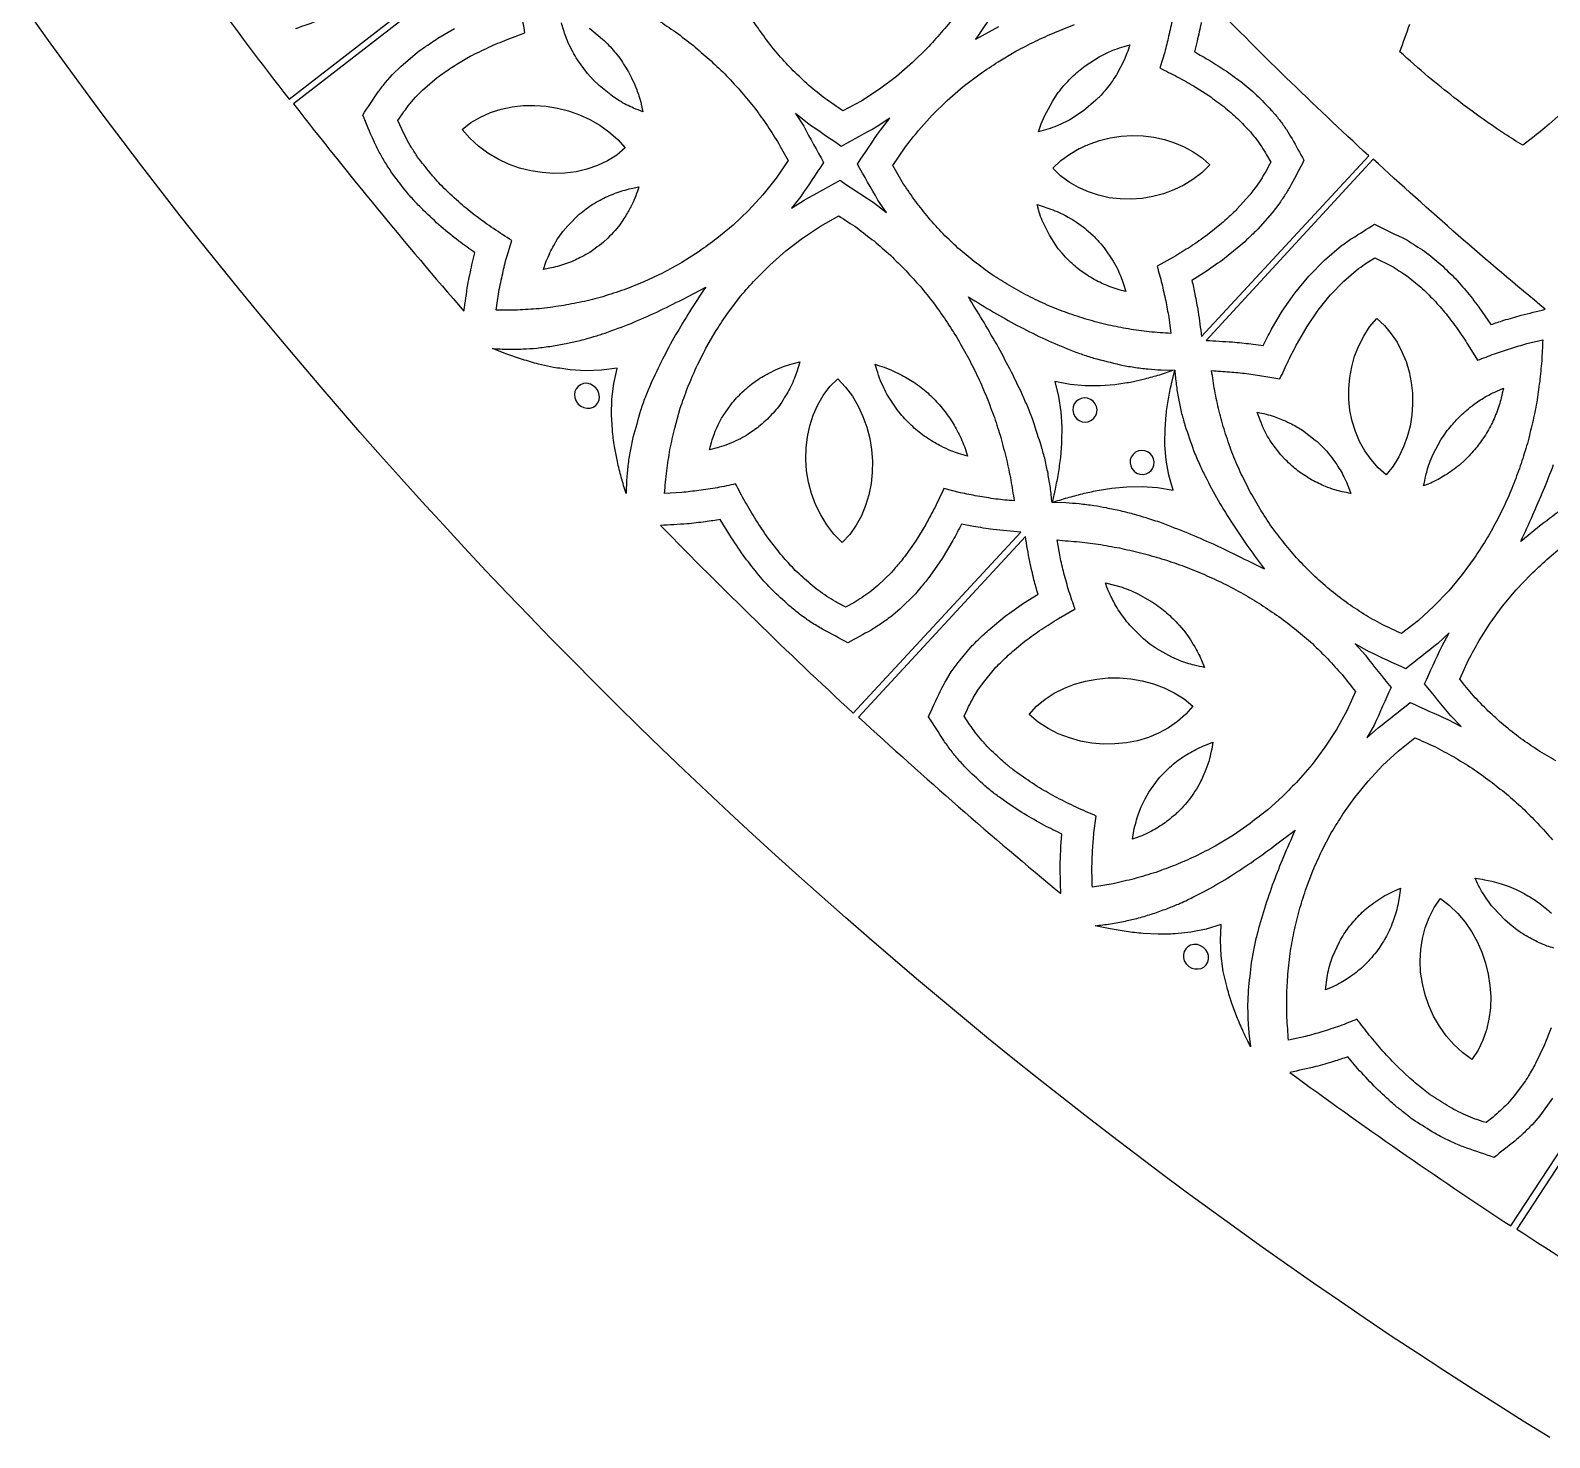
# Model space of a CAD drawing. Extents: x 10 to 990, y 10 to 990.
# Drawn here: x 100.5 to 243.5, y 82.6 to 215 of the extents above; entities that cross this region are included whole.
import ezdxf

# ---------------------------------------------------------------- set-up
doc = ezdxf.new("R2010")
doc.units = 0

msp = doc.modelspace()

# ---------------------------------------------------------------- linework, layer by layer
for points in [[(109.89, 228.95, 0.013328), (124.86, 208.53), (143.2, 222.74, -0.004948)], [(143.57, 222.28), (125.29, 208.08, 0.013098), (141.32, 188.58, -0.001447), (141.68, 191.09, -0.003824), (142.07, 192.95), (142.35, 194.09, -0.005336), (140.82, 195.18, -0.001286), (139.16, 196.53, -0.003702), (137.52, 198.07, -0.006594), (136.73, 198.88, -0.008119), (135.94, 199.77, -0.001098), (134.63, 201.47, -0.006132), (133.93, 202.54, -0.008407), (133.35, 203.54, -0.005993), (132.83, 204.6, -0.001259), (131.79, 207.04, -0.004169), (133.25, 209.21, -0.007625), (133.9, 210.06), (134.58, 210.84), (135.37, 211.62), (136.94, 212.96, -0.008833), (138.23, 213.84, -0.016802), (138.87, 214.26), (140.44, 215.18, -0.003624)], [(210.68, 215.76, -0.003677), (210.3, 214), (210.06, 212.98, -0.003745), (211.49, 212.17, 0.001114), (213.05, 211.18, 0.001349), (214.6, 210.04, -0.004855), (216.08, 208.76, 0.001333), (217.41, 207.36, -0.007078), (218.11, 206.51, -0.007069), (218.7, 205.67, -0.006348), (219.23, 204.81, 0.001644), (220.35, 202.78, -0.002175), (219.15, 200.49, -0.007314), (218.59, 199.55, -0.005317), (217.99, 198.67), (217.36, 197.84), (216, 196.3, -0.006968), (215.13, 195.45, -0.006765), (214.41, 194.79), (212.89, 193.55, -0.004349), (211.16, 192.33), (209.81, 191.48, -0.004631), (210.09, 190.18, -0.003391), (210.4, 188.54, 0.001505), (210.72, 186.2), (210.72, 186.2), (226.44, 203.2, -0.013282), (211.07, 218.17, -0.001905)], [(127.79, 215.97, -0.000749), (125.46, 215.15, -0.001707)], [(159.61, 215.95, 0.001086), (161.23, 214.86, -0.002367), (162.9, 213.57, 0.001131), (164.38, 212.31, 0.00127), (165.85, 210.92, -0.002791), (167.28, 209.38, 0.001011), (168.54, 207.88, 0.001049), (169.73, 206.24, 0.001099), (170.82, 204.54, 0.001308), (171.81, 202.76), (170.68, 201.1), (169.44, 199.54), (168.1, 198.07), (166.65, 196.68), (165.11, 195.41, -0.004389), (163.44, 194.2), (161.82, 193.16, -0.004314), (160, 192.17), (158.24, 191.34), (156.38, 190.6, -0.005008), (154.38, 189.95, -0.004978), (152.41, 189.45, -0.001008), (150.47, 189.08, -0.005139), (148.38, 188.82, -0.004987), (146.34, 188.69), (144.35, 188.67, -0.005447), (144.6, 190.42, -0.006071), (144.96, 192.14, -0.006066), (145.34, 193.7), (145.82, 195.23, -0.004158), (144.09, 196.35, -0.005153), (142.47, 197.51, -0.001127), (140.98, 198.72, -0.003793), (139.47, 200.14, -0.006777), (138.78, 200.84, -0.009289), (138.13, 201.59, -0.001068), (136.96, 203.09, -0.006663), (136.39, 203.98, -0.008596), (135.9, 204.82, -0.007647), (135.47, 205.7), (135.11, 206.53), (135.11, 206.53, -0.007162), (135.67, 207.36, -0.008583), (136.22, 208.09), (136.77, 208.73), (137.41, 209.37), (138.81, 210.58, -0.009757), (140.14, 211.5, -0.016739), (140.81, 211.91), (141.91, 212.57, -0.004066), (143.65, 213.42, -0.002935), (145.37, 214.15), (147.05, 214.78, -0.005789), (146.76, 216.52, -0.006047)], [(187.49, 216.33, -0.004022), (186.23, 214.79, -0.004055), (184.89, 213.32), (183.51, 211.97), (182.01, 210.67), (180.41, 209.48), (178.74, 208.39), (176.98, 207.43, -0.001311), (175.32, 208.57, -0.001103), (173.76, 209.83, -0.001039), (172.3, 211.2, -0.001043), (170.94, 212.66, -0.004491), (169.66, 214.28, -0.001168), (168.54, 215.86, -0.004458)], [(207.98, 216.08, -0.003801), (207.62, 214.45, -0.004162), (207.25, 212.95), (206.8, 211.47, -0.002248), (208.43, 210.64, -0.003639), (209.97, 209.78), (211.4, 208.87, 0.001103), (212.81, 207.83, -0.004906), (214.11, 206.71, 0.001158), (215.31, 205.45, -0.009257), (215.89, 204.74, -0.007853), (216.38, 204.04, -0.006145), (216.84, 203.3), (217.22, 202.6), (217.22, 202.6, -0.006083), (216.76, 201.73, -0.008381), (216.29, 200.95, -0.009702), (215.73, 200.15), (215.26, 199.54), (214.04, 198.17, -0.009505), (213.22, 197.39, -0.0124), (212.6, 196.83), (211.26, 195.76, -0.004657), (209.67, 194.65, -0.003809), (208.09, 193.68), (206.53, 192.81, -0.003766), (206.98, 191.19, -0.003853), (207.34, 189.55, -0.004019), (207.63, 188.03), (207.83, 186.49, -0.004908), (205.79, 186.64, -0.005088), (203.84, 186.91, -0.001313), (201.95, 187.27, -0.005057), (199.96, 187.8, -0.005342), (198.07, 188.42, -0.00525), (196.2, 189.16, -0.005606), (194.39, 190.02, -0.005024), (192.64, 190.99, -0.001153), (191, 192.02, -0.005319), (189.33, 193.25, -0.005422), (187.8, 194.53, -0.000999), (186.4, 195.85, -0.005318), (185.01, 197.39, -0.001061), (183.82, 198.9, -0.001302), (182.68, 200.55, -0.001164), (181.68, 202.29), (182.79, 203.96, -0.004427), (184.08, 205.58), (185.36, 207.02), (186.78, 208.41), (188.29, 209.72), (189.88, 210.92, -0.00328), (191.59, 212.06), (193.25, 213.05, -0.003133), (195.09, 213.99, -0.003097), (196.91, 214.82, -0.003103), (198.76, 215.55, -0.002729)], [(191.61, 215.35), (189.46, 214.14), (189.46, 214.14, 0.002041), (191.01, 216.41, 0.001577)], [(153.12, 215.21), (154.35, 214.19, -0.009569), (154.96, 213.59, -0.008916), (155.49, 213, -0.009999), (155.98, 212.38, -0.010998), (156.46, 211.65), (156.8, 211.11, -0.0082), (157.19, 210.33, -0.012802), (157.57, 209.41, -0.014652), (157.78, 208.84, -0.007995), (158, 208.07), (158.16, 207.34, -0.010681), (157.27, 207.7, -0.012507), (156.59, 208.01, -0.010531), (155.89, 208.4), (155.28, 208.8), (154.03, 209.81), (153.46, 210.36), (152.94, 210.95), (152, 212.24, -0.009389), (151.55, 212.98), (151.21, 213.63, -0.010474), (150.89, 214.44, -0.013066), (150.49, 215.71, -0.03201)], [(249.15, 215.34, 0.001977), (250.43, 213.06, -0.00597), (249.22, 211.71, -0.008679), (246.96, 209.38, -0.008318), (245.7, 208.19, -0.002868), (243.41, 206.17, -0.008584), (241.85, 204.9), (240.94, 204.2, -0.006664), (239.23, 205.27, -0.010791), (236.18, 207.39, -0.009835), (234.46, 208.7, -0.004728), (232.04, 210.64, -0.002396), (229.37, 212.99, 0.001779), (230.32, 215.6, 0.001617)], [(244.79, 170.09, 0.002113), (242.67, 168.47), (240.75, 166.92), (240.75, 166.92, 0.002041), (241.9, 169.42, 0.001577), (242.9, 171.74, 0.001976), (243.84, 174.15, 0.001605)], [(244.06, 146.29, -0.005422), (242.34, 147.3, -0.000999), (240.74, 148.38, -0.005318), (239.12, 149.67, -0.001061), (237.69, 150.96, -0.001302), (236.29, 152.4, -0.001164), (235.02, 153.96), (235.84, 155.78, -0.004427), (236.85, 157.6), (237.87, 159.23), (239.04, 160.83), (240.32, 162.37), (241.69, 163.82, -0.00328), (243.19, 165.22), (244.67, 166.48, -0.003133)], [(243.62, 121.16), (242.96, 119.49), (242.15, 117.82, -0.010251), (241.47, 116.65, -0.017147), (241.18, 116.17), (240.13, 114.76, -0.008963), (239.49, 114.02, -0.008119), (238.84, 113.37, -0.008347), (238.15, 112.77), (237.48, 112.24), (237.48, 112.24, -0.006748), (236.47, 112.58, -0.007662), (235.57, 112.95, -0.009078), (234.68, 113.37, -0.008251), (233.83, 113.85, -0.001046), (232.23, 114.87, -0.010498), (230.97, 115.86, -0.01928), (230.34, 116.41), (229.2, 117.45, -0.004827), (227.78, 118.96, -0.00459), (226.5, 120.47, -0.001139), (225.34, 121.98, -0.005896), (223.71, 121.33, -0.005692), (222.04, 120.79, -0.005724), (220.49, 120.34), (218.9, 119.99, -0.005399), (218.75, 122.12, -0.005339), (218.73, 124.16, -0.004521), (218.84, 126.2), (219.04, 128.14, -0.001012), (219.4, 130.14, -0.004571), (219.9, 132.18, -0.004588), (220.5, 134.1), (221.17, 135.92, -0.004052), (222.03, 137.81), (222.92, 139.51, -0.004136), (224.02, 141.26), (225.13, 142.82), (226.39, 144.37), (227.75, 145.83), (229.23, 147.19), (230.79, 148.45, 0.001163), (232.65, 147.62, 0.001288), (234.44, 146.66, 0.001078), (236.17, 145.6, -0.002428), (237.87, 144.38, 0.001017), (239.4, 143.18, 0.001059), (240.91, 141.84, 0.001246), (242.35, 140.4, -0.002627), (243.74, 138.84, -0.002704)], [(243.85, 128.66, -0.011545), (243.23, 128.86, -0.010777), (242.48, 129.17, -0.009122), (241.77, 129.52, -0.010429), (241.07, 129.92, -0.010063), (240.41, 130.36, -0.012635), (239.73, 130.9), (239.24, 131.32), (238.14, 132.48, -0.010417), (237.61, 133.18), (237.2, 133.79, -0.012837), (236.69, 134.74), (236.45, 135.23, -0.007892), (237.33, 135.1), (238.04, 134.96, -0.006883), (238.89, 134.71, -0.00865), (239.65, 134.45), (240.32, 134.18, -0.006775), (241.08, 133.79, -0.009251), (241.77, 133.38, -0.00944), (242.42, 132.95, -0.023407), (243.64, 131.95, -0.008108)], [(243.74, 114.55), (242.53, 112.89), (241.81, 112.05, -0.006908), (240.99, 111.22, -0.007455), (240.19, 110.51, -0.000749), (238.24, 108.97, -0.001707), (235.66, 109.84, -0.006444), (234.51, 110.3, -0.006987), (233.45, 110.81, -0.007603), (232.4, 111.39, -0.001296), (230.59, 112.54, -0.006752), (229.49, 113.4, -0.006999), (228.72, 114.03, -0.001309), (227.15, 115.47, -0.004398), (225.59, 117.13), (224.48, 118.43, -0.006506), (223.14, 117.99, -0.005615), (221.46, 117.51, -0.001264), (219.03, 116.96), (219.03, 116.96, 0.013328), (239.82, 102.52), (252.56, 121.91, -0.004948)], [(253.05, 121.6), (240.38, 102.23, 0.013098), (261.88, 88.99, -0.001447)]]:
    msp.add_lwpolyline(points, format="xyb")
msp.add_lwpolyline([(243.47, 82.61), (240.96, 84.16), (238.46, 85.74), (235.98, 87.32), (233.5, 88.92), (231.03, 90.54), (228.57, 92.16), (226.12, 93.81), (223.68, 95.47), (221.25, 97.14), (218.84, 98.82), (216.43, 100.52), (214.04, 102.24), (211.65, 103.97), (209.28, 105.71), (206.91, 107.47), (204.56, 109.24), (202.22, 111.02), (199.89, 112.82), (197.57, 114.63), (195.26, 116.45), (192.97, 118.29), (190.68, 120.14), (188.41, 122.01), (186.15, 123.89), (183.9, 125.78), (181.66, 127.68), (179.43, 129.6), (177.21, 131.53), (175.01, 133.48), (172.82, 135.43), (170.64, 137.4), (168.47, 139.39), (166.31, 141.38), (164.16, 143.39), (162.03, 145.41), (159.91, 147.45), (157.8, 149.49), (155.71, 151.55), (153.62, 153.62), (151.55, 155.71), (149.49, 157.8), (147.45, 159.91), (145.41, 162.03), (143.39, 164.16), (141.38, 166.31), (139.39, 168.47), (137.4, 170.64), (135.43, 172.82), (133.48, 175.01), (131.53, 177.21), (129.6, 179.43), (127.68, 181.66), (125.78, 183.9), (123.89, 186.15), (122.01, 188.41), (120.14, 190.68), (118.29, 192.97), (116.45, 195.26), (114.63, 197.57), (112.82, 199.89), (111.02, 202.22), (109.24, 204.56), (107.47, 206.91), (105.71, 209.28), (103.97, 211.65), (102.24, 214.04), (100.52, 216.43)])
for points in [[(203.97, 213.65, -0.009172), (203.7, 212.85), (203.43, 212.2), (202.7, 210.82, -0.010229), (202.24, 210.12, -0.011643), (201.73, 209.46, -0.010333), (201.27, 208.92), (200.78, 208.43), (199.62, 207.44), (198.31, 206.6, -0.009735), (197.55, 206.21), (196.9, 205.93, -0.010506), (196.03, 205.65), (195.39, 205.47), (195.64, 206.22), (195.94, 206.94), (196.68, 208.32), (197.1, 208.97, -0.011416), (197.66, 209.68, -0.010526), (198.12, 210.21, -0.010041), (198.66, 210.75, -0.012536), (199.3, 211.3), (199.78, 211.68), (201.08, 212.52, -0.008639), (201.83, 212.9, -0.011056), (202.55, 213.2, -0.012065), (203.43, 213.49), (203.97, 213.65)], [(181.4, 206.75), (180.2, 205.96, -0.000995), (176.82, 204.09, -0.002096), (173.63, 206.28), (172.5, 207.19), (173.28, 205.98, 0.002095), (175.16, 202.58, 0.000988), (173.01, 199.37), (172.15, 198.27), (173.33, 199.04, 0.001), (176.7, 200.9, 0.002416), (179.94, 198.75), (181.06, 197.88), (180.27, 199.04, -0.002426), (178.34, 202.43, -0.000992), (180.5, 205.63), (181.4, 206.75)], [(211.48, 202.34), (210.74, 201.6), (209.91, 200.97), (209.05, 200.43), (208.12, 199.99), (207.15, 199.62), (206.14, 199.36), (205.13, 199.2), (204.1, 199.13), (203.06, 199.15), (202.03, 199.26), (201.03, 199.49), (200.07, 199.81), (199.13, 200.22), (198.27, 200.73), (197.45, 201.33), (196.72, 202.04), (197.48, 202.75), (198.32, 203.35), (199.2, 203.88, -0.007354), (200.22, 204.32), (201.12, 204.64), (202.13, 204.89), (203.16, 205.04), (204.19, 205.1), (205.22, 205.07), (206.22, 204.96), (207.22, 204.75), (208.17, 204.44), (209.09, 204.06), (209.94, 203.58), (210.76, 203.01), (211.48, 202.34)], [(243.06, 188.76, -0.013094), (226.86, 202.89), (211.14, 185.84, -0.000937), (213.63, 185.69, -0.002796), (215.36, 185.51), (216.5, 185.35, -0.004801), (217.3, 186.88), (218.31, 188.58), (219.49, 190.28), (220.8, 191.89), (222.28, 193.4), (223.88, 194.75, -0.005631), (224.86, 195.43, 0.000825), (226.98, 196.76, 0.002062), (230.02, 195.3, 0.001351), (231.7, 194.22, 0.001077), (233.24, 192.98, 0.001279), (234.63, 191.62, 0.001112), (235.9, 190.16, -0.002624), (237.09, 188.57), (237.93, 187.32, -0.004239), (239.15, 187.73, -0.002406), (240.8, 188.2, 0.00144), (243.06, 188.76)], [(148.81, 192.51), (149.06, 193.28, -0.007262), (149.41, 194.08, -0.010314), (149.77, 194.78), (150.13, 195.39, -0.007648), (150.63, 196.08), (151.08, 196.63), (152.17, 197.71, -0.008034), (152.82, 198.22), (153.39, 198.62, -0.008382), (154.12, 199.04, -0.010194), (154.82, 199.39, -0.010528), (155.54, 199.68, -0.009771), (156.28, 199.93, -0.007454), (157.06, 200.13), (157.78, 200.28, -0.006907), (157.49, 199.45), (157.21, 198.77, -0.011351), (156.7, 197.84, -0.01827), (156.37, 197.3, -0.011985), (155.97, 196.72), (155.53, 196.17, -0.011914), (154.85, 195.47), (154.44, 195.08, -0.011546), (153.67, 194.49, -0.01483), (153.15, 194.12, -0.012521), (152.42, 193.71, -0.012113), (151.79, 193.39, -0.011593), (151.06, 193.09, -0.008817), (150.31, 192.85, -0.010251), (149.54, 192.65), (148.81, 192.51)], [(177.23, 160.74, -0.006748), (176.3, 161.24, -0.007662), (175.47, 161.75, -0.009078), (174.66, 162.31, -0.008251), (173.9, 162.92, -0.001046), (172.49, 164.2, -0.010498), (171.42, 165.38, -0.01928), (170.88, 166.03), (169.93, 167.24, -0.004827), (168.78, 168.96, -0.00459), (167.76, 170.66, -0.001139), (166.87, 172.34, -0.005896), (165.16, 171.97, -0.005692), (163.41, 171.71, -0.005724), (161.81, 171.53), (160.19, 171.44, -0.005399), (160.39, 173.57, -0.005339), (160.7, 175.58, -0.004521), (161.15, 177.58), (161.67, 179.46, -0.001012), (162.35, 181.37, -0.004571), (163.18, 183.3, -0.004588), (164.08, 185.1), (165.05, 186.78, -0.004052), (166.21, 188.5), (167.36, 190.03, -0.004136), (168.74, 191.58), (170.09, 192.93), (171.59, 194.26), (173.17, 195.47), (174.85, 196.57), (176.6, 197.55, 0.001163), (178.3, 196.43, 0.001288), (179.9, 195.19, 0.001078), (181.44, 193.86, -0.002428), (182.91, 192.38, 0.001017), (184.23, 190.94, 0.001059), (185.49, 189.37, 0.001246), (186.67, 187.72, -0.002627), (187.79, 185.94, -0.002704), (188.79, 184.16, -0.003038), (189.7, 182.35, -0.002631), (190.51, 180.47, -0.002697), (191.23, 178.57, 0.001253), (191.83, 176.7, -0.002059), (192.36, 174.66, -0.002966), (192.78, 172.68, 0.00098), (193.09, 170.74, -0.005425), (191.35, 170.91, -0.005209), (189.63, 171.19, -0.005576), (188.04, 171.5), (186.47, 171.91, -0.003118), (185.64, 170.16, -0.003619), (184.76, 168.53), (183.83, 166.99), (182.76, 165.47, -0.010251), (181.9, 164.43, -0.017147), (181.53, 164.01), (180.27, 162.78, -0.008963), (179.51, 162.16, -0.008119), (178.76, 161.63, -0.008347), (177.99, 161.15), (177.23, 160.74)], [(203.59, 190.44, -0.008917), (202.77, 190.66, -0.009991), (202.02, 190.92, -0.010063), (201.31, 191.22, -0.011836), (200.62, 191.56, -0.011927), (199.91, 192), (199.4, 192.34, -0.011214), (198.25, 193.32, -0.012497), (197.59, 194.04), (197.24, 194.46), (196.4, 195.73), (195.72, 197.11, -0.010371), (195.43, 197.91), (195.24, 198.61), (196.73, 198.12, -0.009634), (197.5, 197.79, -0.009046), (198.18, 197.43, -0.013189), (198.94, 196.96), (199.4, 196.65, -0.007543), (200.04, 196.12), (200.54, 195.67, -0.01208), (201.23, 194.91), (201.55, 194.55), (202.4, 193.29), (202.77, 192.62, -0.009064), (203.11, 191.86, -0.008391), (203.38, 191.12), (203.59, 190.44)], [(227.01, 193.61), (228.57, 192.86, 0.001121), (230.01, 191.93), (231.35, 190.85, 0.00111), (232.58, 189.65, 0.001086), (233.73, 188.33, -0.003263), (234.83, 186.86, -0.00206), (235.81, 185.4), (236.69, 183.97, -0.002396), (238.27, 184.57, -0.00332), (239.8, 185.09, -0.00246), (241.33, 185.53), (242.82, 185.9, -0.002996), (242.72, 183.9, -0.002436), (242.53, 181.96, -0.003213), (242.25, 180.02, -0.002916), (241.86, 178.07, -0.003091), (241.37, 176.15, -0.002843), (240.79, 174.26, -0.003537), (240.1, 172.38, -0.003323), (239.32, 170.54, -0.003739), (238.44, 168.77, -0.004022), (237.46, 167.03, -0.004055), (236.37, 165.36), (235.24, 163.8), (233.97, 162.28), (232.58, 160.84), (231.12, 159.49), (229.54, 158.25, -0.001311), (227.72, 159.1, -0.001103), (225.97, 160.09, -0.001039), (224.31, 161.2, -0.001043), (222.72, 162.42, -0.004491), (221.19, 163.81, -0.001168), (219.83, 165.18, -0.004458), (218.5, 166.75, -0.001172), (217.33, 168.28, -0.004928), (216.2, 170.02, -0.004478), (215.21, 171.76, -0.001188), (214.34, 173.48, -0.001215), (213.57, 175.32, -0.004659), (212.9, 177.27, -0.005262), (212.36, 179.18, -0.005261), (211.95, 181.11, -0.001052), (211.66, 182.99, -0.002377), (213.35, 182.88, -0.003386), (214.96, 182.72, -0.002275), (216.57, 182.48), (218.09, 182.21, -0.003552), (218.89, 183.94, -0.004682), (219.74, 185.59), (220.64, 187.13), (221.69, 188.67), (222.83, 190.1), (224.11, 191.41), (225.49, 192.59, -0.006589), (226.29, 193.16), (227.01, 193.61)], [(164.06, 190.85, 0.003736), (162.55, 188.54, 0.003279), (161.23, 186.36, 0.003993), (159.99, 184.06, 0.003622), (158.87, 181.69, 0.005429), (158.37, 180.48, 0.006824), (157.93, 179.23, 0.004458), (157.22, 176.7, 0.007232), (156.94, 175.41, 0.005343), (156.74, 174.08, 0.00686), (156.62, 172.73), (156.57, 171.43, -0.003916), (156.12, 172.96, -0.004838), (155.75, 174.43), (155.47, 175.85, -0.006482), (155.28, 177.42), (155.2, 178.84), (155.23, 180.31), (155.42, 181.79), (155.73, 183.19), (155.74, 183.2), (155.74, 183.23), (154.26, 183.04), (152.79, 182.97), (151.3, 183.07, -0.005993), (149.74, 183.3), (148.34, 183.6, -0.004539), (146.81, 184.05, -0.005183), (145.36, 184.54), (144.01, 185.07, 0.00704), (145.47, 185, 0.007037), (146.89, 185.03, 0.007346), (148.16, 185.11, 0.006828), (149.57, 185.3, 0.008319), (150.92, 185.54, 0.006422), (152.08, 185.79, 0.007886), (153.54, 186.19, 0.006685), (154.6, 186.53, 0.004213), (157.06, 187.44, 0.003002), (159.45, 188.5, 0.003605), (161.87, 189.69), (164.06, 190.85)], [(188.78, 189.93, 0.004068), (191.15, 188.5, 0.003593), (193.37, 187.25, 0.004188), (195.71, 186.07, 0.004559), (198.11, 185.03, 0.007049), (199.38, 184.56, 0.007924), (200.56, 184.18, 0.00461), (203.05, 183.55, 0.006644), (204.34, 183.31, 0.008101), (205.68, 183.15, 0.007388), (206.93, 183.06), (208.17, 183.05, -0.004712), (206.75, 182.58, -0.004571), (205.37, 182.2), (204.04, 181.89, -0.006573), (202.56, 181.67), (201.21, 181.56), (199.78, 181.55), (198.35, 181.7), (196.91, 181.97), (197.25, 180.56), (197.48, 179.12), (197.56, 177.69, -0.004781), (197.54, 176.18), (197.44, 174.81, -0.003813), (197.22, 173.32, -0.005345), (196.94, 171.84), (196.65, 170.58, 0.004957), (196.49, 171.98, 0.003628), (196.27, 173.3, 0.005063), (196, 174.6, 0.004295), (195.65, 175.86, -0.00142), (194.87, 178.28, 0.00338), (194.36, 179.59, 0.003235), (193.84, 180.78, 0.001129), (192.69, 183.15, 0.000888), (191.44, 185.47, 0.001621), (190.08, 187.8, -0.001279), (188.78, 189.93)], [(164.41, 175.55, -0.009697), (164.68, 176.47), (164.88, 177.09, -0.010466), (165.23, 177.88), (165.56, 178.51), (166.43, 179.79, -0.007965), (166.97, 180.42, -0.010934), (167.5, 180.97, -0.010853), (168.07, 181.48, -0.009485), (168.69, 181.95, -0.011478), (169.33, 182.38, -0.010216), (170.01, 182.76, -0.012307), (170.85, 183.15), (171.37, 183.37, -0.006912), (172.2, 183.63), (172.92, 183.81, -0.006924), (172.67, 182.98), (172.42, 182.28, -0.008811), (172.07, 181.5, -0.010667), (171.7, 180.81, -0.012969), (171.21, 180.04), (170.9, 179.58, -0.008534), (169.88, 178.44, -0.009798), (169.19, 177.84, -0.012624), (168.65, 177.41), (168.07, 177.01, -0.010084), (167.33, 176.59, -0.013033), (166.49, 176.2), (165.97, 175.98, -0.00791), (165.13, 175.73), (164.41, 175.55)], [(188.7, 174.95, -0.007149), (187.85, 175.2), (187.14, 175.45, -0.011467), (186.22, 175.88, -0.011545), (185.64, 176.19, -0.010777), (184.96, 176.61, -0.009122), (184.31, 177.08, -0.010429), (183.69, 177.59, -0.010063), (183.11, 178.13, -0.012635), (182.52, 178.77), (182.11, 179.27), (181.22, 180.59, -0.010417), (180.81, 181.37), (180.51, 182.04, -0.012837), (180.16, 183.07), (180, 183.59, -0.007892), (180.85, 183.31), (181.53, 183.05, -0.006883), (182.33, 182.67, -0.00865), (183.03, 182.29), (183.65, 181.91, -0.006775), (184.34, 181.4, -0.009251), (184.95, 180.89, -0.00944), (185.52, 180.35, -0.023407), (186.56, 179.16, -0.008108), (187.02, 178.52, -0.010185), (187.45, 177.85, -0.008238), (187.83, 177.15, -0.010225), (188.17, 176.42, -0.006371), (188.47, 175.66), (188.7, 174.95)], [(216.63, 164.3, 0.00127), (214.15, 165.55), (211.83, 166.66, 0.001518), (209.41, 167.71, 0.001719), (206.96, 168.66, 0.005816), (205.49, 169.14, 0.004963), (204.45, 169.45, 0.004373), (203.1, 169.79, 0.006951), (201.76, 170.07, 0.00627), (200.59, 170.28, 0.005509), (199.2, 170.45, 0.005433), (197.94, 170.55), (196.66, 170.59, -0.003399), (198.1, 171.04, -0.004054), (199.5, 171.41, -0.004482), (200.9, 171.71), (202.26, 171.94), (203.69, 172.07), (205.14, 172.09), (206.58, 171.99), (208.03, 171.76), (207.64, 173.16), (207.38, 174.57), (207.27, 175.99, -0.006218), (207.29, 177.5), (207.38, 178.85, -0.004965), (207.6, 180.33, -0.004544), (207.88, 181.74), (208.2, 183.05, 0.006063), (208.33, 181.68, 0.006189), (208.54, 180.37, 0.006796), (208.8, 179.12, 0.005808), (209.15, 177.86, 0.001454), (209.96, 175.49, 0.007169), (210.52, 174.18, 0.00603), (211.05, 173.06, 0.004313), (212.28, 170.76, 0.003675), (213.65, 168.54, 0.004535), (215.16, 166.31, 0.00168), (216.63, 164.3)], [(239.11, 181.33, -0.010425), (238.91, 180.43, -0.01065), (238.72, 179.73, -0.008745), (238.46, 179, -0.009786), (238.16, 178.29, -0.00857), (237.81, 177.6, -0.010135), (237.42, 176.93, -0.01156), (236.95, 176.25, -0.010575), (236.53, 175.69, -0.009307), (236.03, 175.12, -0.008306), (235.48, 174.57), (234.97, 174.1, -0.009335), (234.3, 173.59, -0.025184), (232.98, 172.76, -0.008899), (232.28, 172.42), (231.61, 172.14, -0.011444), (231.82, 173.12, -0.013689), (231.99, 173.75, -0.010317), (232.24, 174.48), (232.51, 175.13), (233.24, 176.49, -0.010614), (233.71, 177.18, -0.012356), (234.23, 177.83, -0.010562), (234.69, 178.35, -0.008612), (235.24, 178.9, -0.010428), (235.82, 179.41, -0.013033), (236.56, 179.96, -0.012724), (237.08, 180.32, -0.010266), (237.74, 180.7, -0.011015), (238.51, 181.07), (239.11, 181.33)], [(215.96, 179.08, -0.006926), (216.79, 178.9, -0.010114), (217.54, 178.68), (218.19, 178.44, -0.009923), (219.02, 178.06, -0.011977), (219.63, 177.74), (220.22, 177.38), (221.42, 176.46, -0.010967), (222.05, 175.86), (222.49, 175.41, -0.011773), (223.08, 174.66, -0.012329), (223.44, 174.15, -0.009134), (223.84, 173.5, -0.010552), (224.2, 172.82, -0.011043), (224.54, 172.04), (224.77, 171.43, -0.007447), (223.94, 171.6), (223.24, 171.78, -0.010234), (222.39, 172.09, -0.010885), (221.75, 172.37, -0.011944), (221.07, 172.72, -0.009267), (220.42, 173.12, -0.011304), (219.79, 173.56, -0.010564), (219.21, 174.04, -0.013191), (218.61, 174.61), (218.19, 175.06), (217.26, 176.27, -0.010593), (216.83, 176.99), (216.51, 177.62, -0.01305), (216.13, 178.59), (215.96, 179.08)], [(159.82, 168.43, 0.013328), (177.95, 150.76), (193.7, 167.8, -0.004948), (191.1, 168.04, -0.005308), (189.25, 168.34), (188.13, 168.55, -0.003786), (187.32, 167.01), (186.31, 165.32), (185.14, 163.64, -0.008292), (184.31, 162.61), (183.79, 161.99), (182.32, 160.55), (181.48, 159.84, -0.006908), (180.53, 159.16, -0.007455), (179.62, 158.58, -0.000749), (177.45, 157.39, -0.001707), (175.04, 158.67, -0.006444), (173.99, 159.31, -0.006987), (173.02, 159.99, -0.007603), (172.09, 160.73, -0.001296), (170.5, 162.17, -0.006752), (169.54, 163.2, -0.006999), (168.9, 163.94, -0.001309), (167.58, 165.63, -0.004398), (166.32, 167.51), (165.43, 168.99, -0.006506), (164.04, 168.77, -0.005615), (162.3, 168.57, -0.001264), (159.82, 168.43)], [(194.14, 167.4), (178.45, 150.39, 0.013098), (197.47, 133.79, -0.001447), (197.41, 136.33, -0.003824), (197.49, 138.22), (197.58, 139.39, -0.005336), (195.89, 140.22, -0.001286), (194.03, 141.28, -0.003702), (192.16, 142.53, -0.006594), (191.25, 143.19, -0.008119), (190.32, 143.94, -0.001098), (188.75, 145.4, -0.006132), (187.88, 146.35, -0.008407), (187.15, 147.24, -0.005993), (186.46, 148.2, -0.001259), (185.03, 150.43, -0.004169), (186.12, 152.81, -0.007625), (186.62, 153.76), (187.16, 154.64), (187.81, 155.54), (189.14, 157.12, -0.008833), (190.26, 158.2, -0.016802), (190.83, 158.71), (192.23, 159.88, -0.003624), (193.96, 161.11), (195.33, 161.96, -0.006727), (194.95, 163.32, -0.005784), (194.55, 165.02, -0.001441), (194.14, 167.4)], [(188.39, 150.48, -0.007162), (188.8, 151.38, -0.008583), (189.23, 152.2), (189.66, 152.92), (190.19, 153.66), (191.37, 155.08, -0.009757), (192.53, 156.21, -0.016739), (193.12, 156.72), (194.1, 157.55, -0.004066), (195.68, 158.68, -0.002935), (197.26, 159.68), (198.81, 160.57, -0.005789), (198.24, 162.24, -0.006047), (197.77, 163.93, -0.005944), (197.4, 165.49), (197.12, 167.06, -0.002495), (199.22, 166.88, -0.002814), (201.23, 166.62, -0.002955), (203.23, 166.26, -0.002636), (205.23, 165.79, -0.002794), (207.19, 165.23, -0.002935), (209.12, 164.56, -0.002478), (211, 163.8, 0.001086), (212.78, 162.98, -0.002367), (214.64, 161.99, 0.001131), (216.31, 160.99, 0.00127), (217.99, 159.86, -0.002791), (219.66, 158.58, 0.001011), (221.14, 157.31, 0.001049), (222.59, 155.89, 0.001099), (223.94, 154.39, 0.001308), (225.21, 152.79), (224.37, 150.97), (223.4, 149.23), (222.32, 147.56), (221.12, 145.95), (219.82, 144.44, -0.004389), (218.37, 142.97), (216.94, 141.68, -0.004314), (215.3, 140.4), (213.71, 139.3), (211.99, 138.26, -0.005008), (210.12, 137.29, -0.004978), (208.27, 136.48, -0.001008), (206.42, 135.79, -0.005139), (204.39, 135.19, -0.004987), (202.4, 134.72), (200.44, 134.38, -0.005447), (200.4, 136.15, -0.006071), (200.47, 137.9, -0.006066), (200.59, 139.5), (200.81, 141.09, -0.004158), (198.93, 141.91, -0.005153), (197.14, 142.79, -0.001127), (195.46, 143.74, -0.003793), (193.75, 144.89, -0.006777), (192.95, 145.47, -0.009289), (192.18, 146.1, -0.001068), (190.79, 147.38, -0.006663), (190.07, 148.17, -0.008596), (189.46, 148.92, -0.007647), (188.89, 149.71), (188.39, 150.48)], [(201.67, 163.02), (203.24, 162.61, -0.009523), (204.07, 162.3), (204.73, 162), (206.11, 161.2, -0.009569), (206.81, 160.71, -0.008916), (207.43, 160.21, -0.009999), (208.01, 159.67, -0.010998), (208.61, 159.04), (209.03, 158.56, -0.0082), (209.54, 157.86, -0.012802), (210.07, 157.01, -0.014652), (210.37, 156.48, -0.007995), (210.71, 155.76), (210.99, 155.07, -0.010681), (210.05, 155.27, -0.012507), (209.34, 155.47, -0.010531), (208.58, 155.74), (207.91, 156.03), (206.52, 156.82), (205.86, 157.27), (205.25, 157.77), (204.11, 158.88, -0.009389), (203.55, 159.54), (203.11, 160.13, -0.010474), (202.65, 160.88, -0.013066), (202.05, 162.06, -0.03201), (201.85, 162.54), (201.67, 163.02)], [(234.01, 158.31), (232.96, 157.33, -0.000995), (229.93, 154.94, -0.002096), (226.42, 156.57), (225.16, 157.28), (226.13, 156.21, 0.002095), (228.55, 153.17, 0.000988), (226.95, 149.65), (226.28, 148.43), (227.32, 149.38, 0.001), (230.34, 151.77, 0.002416), (233.89, 150.17), (235.14, 149.5), (234.16, 150.52, -0.002426), (231.7, 153.54, -0.000992), (233.31, 157.05), (234.01, 158.31)], [(204.21, 138.9), (204.33, 139.7, -0.007262), (204.55, 140.55, -0.010314), (204.78, 141.3), (205.04, 141.96, -0.007648), (205.42, 142.72), (205.77, 143.34), (206.67, 144.58, -0.008034), (207.22, 145.19), (207.73, 145.68, -0.008382), (208.37, 146.22, -0.010194), (209, 146.67, -0.010528), (209.67, 147.08, -0.009771), (210.36, 147.45, -0.007454), (211.09, 147.77), (211.78, 148.04, -0.006907), (211.63, 147.18), (211.47, 146.46, -0.011351), (211.12, 145.46, -0.01827), (210.88, 144.87, -0.011985), (210.58, 144.23), (210.23, 143.62, -0.011914), (209.68, 142.81), (209.34, 142.36, -0.011546), (208.68, 141.65, -0.01483), (208.22, 141.21, -0.012521), (207.57, 140.67, -0.012113), (207, 140.26, -0.011593), (206.34, 139.85, -0.008817), (205.64, 139.48, -0.010251), (204.9, 139.16), (204.21, 138.9)], [(219.52, 139.77, 0.003736), (218.42, 137.24, 0.003279), (217.48, 134.88, 0.003993), (216.63, 132.4, 0.003622), (215.91, 129.88, 0.005429), (215.62, 128.61, 0.006824), (215.39, 127.3, 0.004458), (215.11, 124.69, 0.007232), (215.05, 123.37, 0.005343), (215.07, 122.03, 0.00686), (215.17, 120.67), (215.33, 119.38, -0.003916), (214.63, 120.82, -0.004838), (214.03, 122.21), (213.52, 123.56, -0.006482), (213.08, 125.08), (212.76, 126.46), (212.55, 127.93), (212.49, 129.42), (212.57, 130.85), (212.57, 130.86), (212.57, 130.89), (211.15, 130.45), (209.7, 130.15), (208.22, 130, -0.005993), (206.64, 129.97), (205.21, 130.03, -0.004539), (203.63, 130.22, -0.005183), (202.12, 130.47), (200.7, 130.77, 0.00704), (202.15, 130.94, 0.007037), (203.55, 131.21, 0.007346), (204.79, 131.5, 0.006828), (206.15, 131.91, 0.008319), (207.44, 132.37, 0.006422), (208.54, 132.81, 0.007886), (209.91, 133.45, 0.006685), (210.91, 133.95, 0.004213), (213.18, 135.26, 0.003002), (215.37, 136.7, 0.003605), (217.56, 138.27), (219.52, 139.77)], [(222.39, 124.74, -0.009697), (222.5, 125.69), (222.6, 126.34, -0.010466), (222.82, 127.17), (223.04, 127.85), (223.68, 129.25, -0.007965), (224.11, 129.96, -0.010934), (224.55, 130.6, -0.010853), (225.03, 131.19, -0.009485), (225.56, 131.76, -0.011478), (226.12, 132.29, -0.010216), (226.73, 132.78, -0.012307), (227.49, 133.3), (227.97, 133.6, -0.006912), (228.75, 133.99), (229.42, 134.29, -0.006924), (229.31, 133.42), (229.18, 132.7, -0.008811), (228.97, 131.87, -0.010667), (228.72, 131.13, -0.012969), (228.36, 130.29), (228.12, 129.79, -0.008534), (227.31, 128.49, -0.009798), (226.73, 127.78, -0.012624), (226.26, 127.27), (225.76, 126.78, -0.010084), (225.1, 126.25, -0.013033), (224.33, 125.72), (223.85, 125.42, -0.00791), (223.07, 125.03), (222.39, 124.74)]]:
    msp.add_lwpolyline(points, format="xyb", close=True)
for points in [[(141.16, 205.69), (141.97, 206.33), (142.88, 206.85), (143.82, 207.27), (144.83, 207.58), (145.84, 207.81), (146.9, 207.93), (147.98, 207.93), (149.05, 207.86), (150.12, 207.69), (151.16, 207.43), (152.18, 207.07), (153.16, 206.61), (154.09, 206.08), (154.96, 205.46), (155.78, 204.75), (156.5, 203.95), (155.7, 203.28), (154.81, 202.74), (153.88, 202.3), (152.89, 201.96), (151.87, 201.71), (150.81, 201.58), (149.75, 201.55), (148.67, 201.62), (147.6, 201.79), (146.53, 202.05), (145.5, 202.42), (144.53, 202.9), (143.57, 203.45), (142.7, 204.11), (141.88, 204.85), (141.16, 205.69)], [(227.2, 187.9), (227.93, 187.23), (228.57, 186.47), (229.12, 185.66), (229.57, 184.77), (229.96, 183.85), (230.25, 182.87), (230.44, 181.88), (230.55, 180.86), (230.57, 179.83), (230.5, 178.8), (230.34, 177.78), (230.07, 176.78), (229.72, 175.81), (229.28, 174.88), (228.74, 174), (228.09, 173.19), (227.32, 173.85), (226.66, 174.62), (226.08, 175.44), (225.58, 176.33), (225.19, 177.27), (224.9, 178.25), (224.68, 179.25), (224.58, 180.28), (224.57, 181.32), (224.66, 182.34), (224.84, 183.36), (225.12, 184.36), (225.5, 185.32), (225.97, 186.23), (226.53, 187.1), (227.2, 187.9)], [(152.89, 181.8), (152.58, 181.78), (152.29, 181.67), (152.06, 181.51), (151.87, 181.29), (151.76, 181.03), (151.71, 180.74), (151.74, 180.43), (151.87, 180.12), (152.07, 179.84), (152.32, 179.64), (152.6, 179.51), (152.89, 179.46), (153.18, 179.46), (153.46, 179.55), (153.71, 179.72), (153.91, 179.95), (154.03, 180.24), (154.06, 180.54), (154.02, 180.85), (153.91, 181.12), (153.73, 181.37), (153.49, 181.57), (153.22, 181.73), (152.89, 181.8)], [(176.91, 166.83), (176.13, 167.61), (175.46, 168.5), (174.88, 169.42), (174.4, 170.41), (174.02, 171.43), (173.75, 172.49), (173.56, 173.56), (173.48, 174.64), (173.5, 175.72), (173.64, 176.77), (173.86, 177.81), (174.18, 178.81), (174.61, 179.77), (175.13, 180.66), (175.75, 181.49), (176.48, 182.23), (177.22, 181.45), (177.86, 180.58), (178.41, 179.66), (178.86, 178.68), (179.23, 177.67), (179.5, 176.62), (179.67, 175.56), (179.75, 174.49), (179.73, 173.41), (179.63, 172.36), (179.42, 171.31), (179.11, 170.31), (178.72, 169.34), (178.21, 168.44), (177.62, 167.59), (176.91, 166.83)], [(198.61, 179.26), (198.67, 178.95), (198.78, 178.69), (198.97, 178.46), (199.2, 178.29), (199.47, 178.19), (199.76, 178.15), (200.06, 178.19), (200.35, 178.32), (200.59, 178.52), (200.76, 178.77), (200.86, 179.04), (200.88, 179.33), (200.82, 179.61), (200.71, 179.88), (200.52, 180.11), (200.27, 180.29), (199.98, 180.4), (199.68, 180.42), (199.4, 180.37), (199.13, 180.26), (198.91, 180.09), (198.74, 179.86), (198.64, 179.59), (198.61, 179.26)], [(206.26, 174.42), (206.2, 174.71), (206.06, 174.98), (205.87, 175.19), (205.64, 175.36), (205.38, 175.46), (205.09, 175.49), (204.79, 175.45), (204.51, 175.31), (204.27, 175.11), (204.1, 174.86), (204, 174.59), (203.99, 174.32), (204.05, 174.03), (204.17, 173.77), (204.37, 173.53), (204.61, 173.35), (204.91, 173.24), (205.21, 173.22), (205.5, 173.28), (205.74, 173.4), (205.96, 173.59), (206.13, 173.82), (206.23, 174.1), (206.26, 174.42)], [(194.49, 150.64), (195.19, 151.41), (196, 152.07), (196.86, 152.64), (197.81, 153.11), (198.77, 153.5), (199.79, 153.79), (200.85, 153.98), (201.92, 154.08), (203, 154.08), (204.07, 154), (205.14, 153.82), (206.18, 153.53), (207.19, 153.16), (208.14, 152.68), (209.07, 152.12), (209.91, 151.44), (209.23, 150.66), (208.44, 149.98), (207.6, 149.39), (206.68, 148.89), (205.71, 148.48), (204.69, 148.17), (203.65, 147.97), (202.57, 147.87), (201.49, 147.86), (200.4, 147.94), (199.32, 148.13), (198.28, 148.44), (197.24, 148.83), (196.27, 149.33), (195.34, 149.93), (194.49, 150.64)], [(236.16, 118.19), (235.26, 118.84), (234.45, 119.6), (233.73, 120.42), (233.09, 121.31), (232.55, 122.26), (232.1, 123.26), (231.74, 124.28), (231.49, 125.34), (231.33, 126.4), (231.29, 127.46), (231.34, 128.53), (231.49, 129.57), (231.76, 130.58), (232.12, 131.54), (232.6, 132.47), (233.19, 133.32), (234.05, 132.67), (234.83, 131.91), (235.52, 131.09), (236.12, 130.21), (236.66, 129.27), (237.09, 128.28), (237.44, 127.26), (237.69, 126.22), (237.85, 125.15), (237.92, 124.1), (237.89, 123.03), (237.75, 121.99), (237.52, 120.97), (237.18, 120), (236.73, 119.06), (236.16, 118.19)], [(209.99, 129), (209.69, 128.93), (209.43, 128.79), (209.23, 128.58), (209.08, 128.33), (209.01, 128.07), (209.01, 127.77), (209.09, 127.46), (209.27, 127.18), (209.51, 126.94), (209.79, 126.79), (210.09, 126.7), (210.39, 126.7), (210.67, 126.75), (210.93, 126.88), (211.15, 127.09), (211.31, 127.35), (211.38, 127.65), (211.36, 127.96), (211.27, 128.25), (211.12, 128.5), (210.89, 128.72), (210.63, 128.88), (210.33, 128.99), (209.99, 129)]]:
    msp.add_lwpolyline(points, close=True)

doc.saveas('drawing.dxf')
